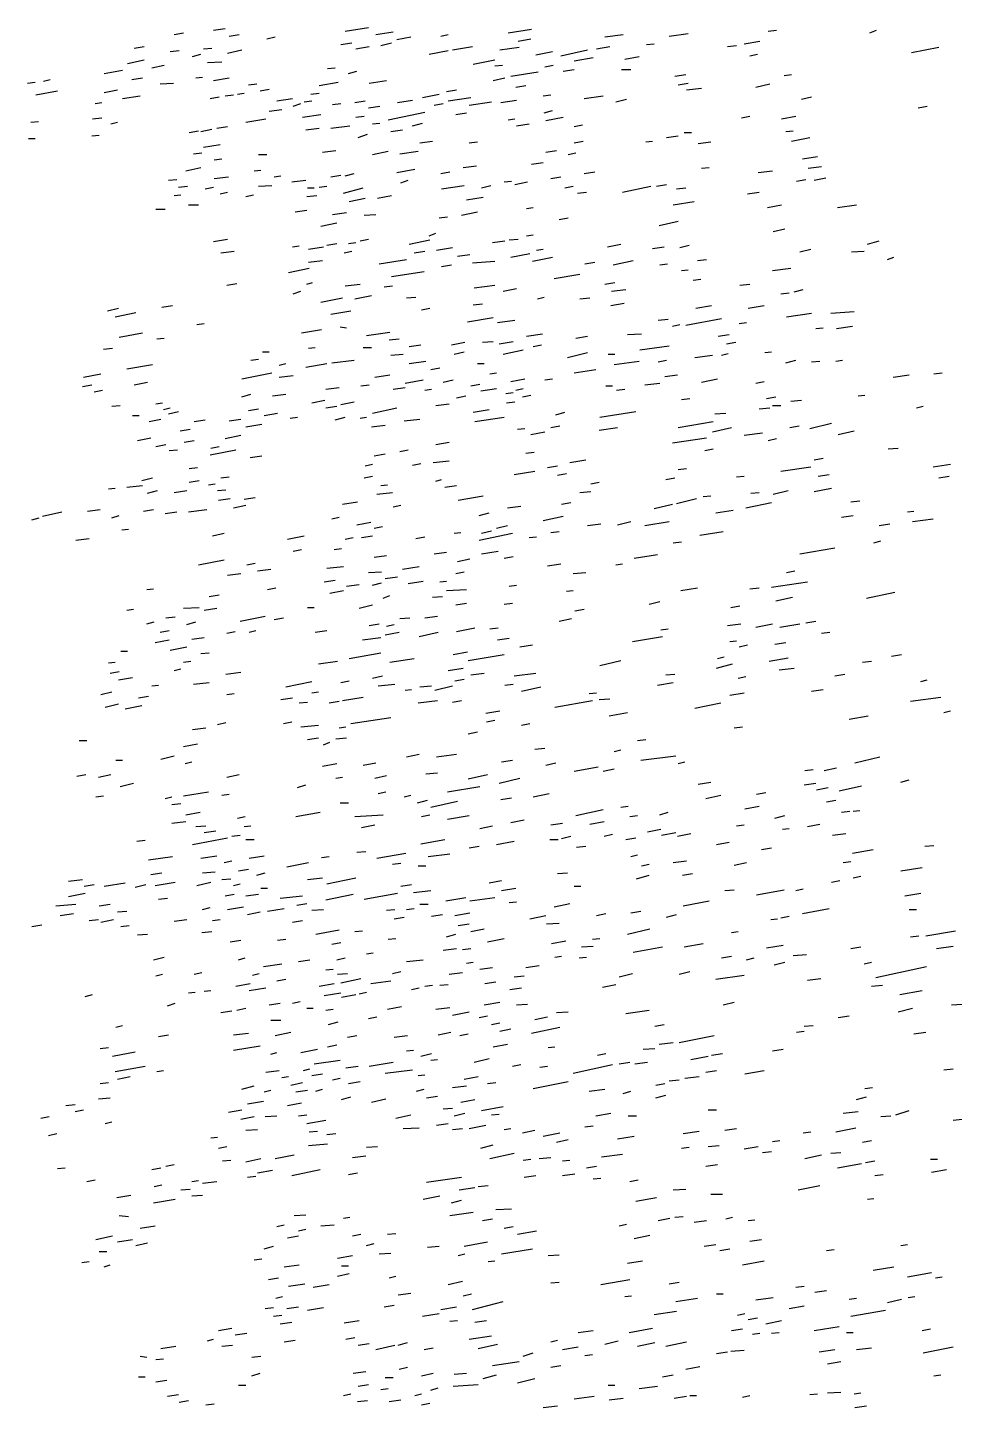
# Model space of a CAD drawing. Extents: x 0 to 599, y 0 to 600.
# Drawn here: x 180 to 383.5, y 0.6 to 303.5 of the extents above; entities that cross this region are included whole.
import ezdxf

# ---------------------------------------------------------------- set-up
doc = ezdxf.new("R2010")
doc.units = 0
doc.header["$MEASUREMENT"] = 0
doc.layers.add('LIMESTONE_FSET7', color=126, linetype='CONTINUOUS')

msp = doc.modelspace()

# ---------------------------------------------------------------- linework, layer by layer
at = {"layer": 'LIMESTONE_FSET7'}
for p, q in [((220.79, 302.9), (223.35, 303.28)), ((249.7, 302.71), (254.82, 303.46)), ((285.55, 302.34), (290.67, 303.09)), ((212.2, 301.97), (214.21, 302.34)), ((224.27, 301.59), (226.46, 301.97)), ((232.5, 301.03), (234.33, 301.4)), ((248.78, 299.72), (251.16, 300.09)), ((256.46, 301.97), (260.3, 302.53)), ((257.56, 299.53), (259.94, 300.09)), ((261.04, 300.84), (264.15, 301.4)), ((270.73, 301.59), (272.38, 301.97)), ((287.74, 300.47), (290.49, 301.03)), ((306.77, 301.4), (310.79, 301.97)), ((315.91, 299.72), (317.56, 299.91)), ((320.85, 301.59), (325.06, 302.15)), ((337.32, 299.91), (340.79, 300.47)), ((342.62, 302.71), (344.45, 302.9)), ((364.94, 302.34), (366.4, 302.9)), ((203.41, 298.97), (205.61, 299.34)), ((211.28, 298.22), (213.29, 298.41)), ((216.22, 297.1), (218.05, 297.66)), ((218.6, 298.78), (220.43, 298.97)), ((223.9, 297.85), (227.01, 298.6)), ((252.07, 298.78), (255, 299.34)), ((268.17, 297.66), (272.38, 298.41)), ((273.29, 298.6), (277.68, 299.34)), ((283.72, 298.6), (287.93, 299.16)), ((291.59, 297.47), (295.24, 298.22)), ((297.07, 297.29), (302.93, 298.6)), ((300, 296.16), (304.21, 296.91)), ((304.94, 298.78), (307.87, 299.34)), ((311.16, 296.54), (314.27, 297.1)), ((333.66, 299.34), (335.67, 299.53)), ((338.6, 297.29), (340.24, 297.66)), ((374.09, 298.03), (380.12, 299.16)), ((196.83, 293.35), (200.85, 294.1)), ((201.95, 295.6), (205.61, 296.35)), ((207.26, 294.66), (210, 295.23)), ((219.51, 295.79), (222.62, 295.98)), ((245.85, 294.48), (247.5, 294.66)), ((250.43, 293.35), (252.26, 293.92)), ((277.87, 295.41), (282.62, 296.35)), ((282.62, 295.04), (284.27, 295.23)), ((293.6, 294.85), (295.43, 295.23)), ((297.62, 293.92), (300, 294.29)), ((310.43, 294.29), (312.44, 294.29)), ((180, 291.29), (181.65, 291.48)), ((183.48, 291.67), (184.94, 292.04)), ((202.87, 292.04), (205.24, 292.42)), ((209.09, 291.11), (212.01, 291.29)), ((216.95, 292.42), (218.41, 292.61)), ((220.79, 291.86), (224.27, 292.42)), ((228.48, 290.92), (230.3, 291.11)), ((244.02, 290.73), (248.23, 291.48)), ((255, 291.29), (258.84, 291.86)), ((282.26, 291.86), (284.82, 292.42)), ((286.1, 292.79), (292.13, 293.73)), ((322.13, 292.79), (324.51, 293.17)), ((322.87, 290.92), (325.06, 291.29)), ((339.88, 290.36), (342.99, 291.11)), ((346.1, 292.98), (347.74, 293.17)), ((181.83, 288.67), (186.59, 289.61)), ((196.83, 289.24), (199.76, 289.8)), ((200.85, 287.93), (204.7, 288.49)), ((220.06, 287.93), (222.07, 288.3)), ((223.35, 288.49), (225.18, 288.67)), ((226.1, 288.86), (227.56, 289.05)), ((231.04, 289.61), (233.05, 289.98)), ((234.7, 287.36), (238.17, 287.93)), ((242.2, 288.86), (244.02, 289.05)), ((266.71, 288.11), (270.37, 288.86)), ((272.01, 289.42), (274.21, 289.8)), ((272.38, 287.36), (277.32, 288.11)), ((287.2, 290.36), (289.39, 290.73)), ((293.23, 288.49), (294.88, 288.67)), ((302.2, 287.93), (306.4, 288.49)), ((324.7, 289.8), (327.99, 290.17)), ((349.94, 287.74), (352.13, 288.3)), ((194.82, 286.8), (196.28, 286.99)), ((233.05, 285.12), (235.79, 285.49)), ((238.35, 286.24), (240, 286.8)), ((240.73, 287.18), (242.38, 287.36)), ((246.95, 286.61), (248.78, 286.8)), ((251.89, 286.99), (254.09, 287.36)), ((254.82, 285.87), (257.38, 286.24)), ((259.21, 283.24), (267.26, 284.93)), ((261.22, 286.99), (264.51, 287.55)), ((269.27, 286.43), (271.28, 286.8)), ((274.02, 284.37), (276.4, 284.74)), ((276.95, 286.43), (281.89, 287.18)), ((283.9, 286.99), (287.38, 287.55)), ((293.41, 284.74), (295.24, 285.3)), ((309.15, 287.18), (311.52, 287.74)), ((375.55, 285.87), (377.56, 286.24)), ((180.73, 282.68), (182.38, 282.87)), ((194.27, 283.43), (196.28, 283.62)), ((198.29, 282.31), (199.76, 282.68)), ((221.52, 281.37), (223.9, 281.75)), ((227.93, 282.68), (232.32, 283.43)), ((240.37, 283.81), (244.39, 284.37)), ((246.59, 281.37), (250.79, 281.93)), ((252.07, 283.81), (253.9, 283.99)), ((255.73, 282.31), (257.38, 282.5)), ((264.51, 281.93), (266.71, 282.5)), ((285.55, 283.24), (287.01, 283.43)), ((287.38, 281.93), (290.12, 282.31)), ((293.78, 283.06), (297.62, 283.81)), ((300, 281.75), (301.83, 282.12)), ((336.77, 283.62), (338.6, 283.99)), ((345.55, 283.43), (348.66, 283.99)), ((180.18, 279.13), (181.65, 279.13)), ((194.09, 279.69), (195.73, 279.88)), ((215.49, 280.44), (217.5, 280.81)), ((218.05, 280.62), (220.43, 281.19)), ((241.1, 281), (244.02, 281.37)), ((252.62, 279.31), (254.63, 280.06)), ((259.76, 280.62), (262.32, 281)), ((320.3, 279.31), (322.87, 279.69)), ((324.15, 280.44), (325.79, 280.44)), ((346.46, 280.62), (348.11, 280.81)), ((347.74, 278.56), (351.77, 279.31)), ((216.4, 275.76), (218.23, 275.94)), ((218.6, 277.25), (222.26, 277.82)), ((244.76, 276.13), (247.68, 276.51)), ((255.73, 275.57), (259.21, 276.32)), ((261.77, 275.76), (265.79, 276.32)), ((266.16, 278.19), (268.9, 278.56)), ((276.95, 278.19), (278.78, 278.38)), ((293.78, 276.13), (296.16, 276.51)), ((298.72, 275.57), (300.37, 275.94)), ((300, 278.19), (302.01, 278.56)), ((315.73, 278.38), (317.2, 278.56)), ((327.26, 278), (330, 278.38)), ((214.76, 272.01), (218.05, 272.76)), ((220.98, 274.45), (222.62, 274.63)), ((230.67, 275.57), (232.5, 275.57)), ((275.67, 272.76), (278.6, 273.14)), ((290.67, 273.51), (293.23, 273.88)), ((327.99, 272.57), (329.63, 272.76)), ((350.12, 274.63), (353.41, 275.2)), ((351.4, 272.57), (354.33, 272.95)), ((210.91, 269.95), (212.74, 270.14)), ((220.98, 270.33), (224.09, 270.7)), ((229.76, 272.01), (231.22, 272.2)), ((234.15, 270.7), (235.61, 270.89)), ((237.99, 269.58), (241.1, 269.95)), ((246.59, 270.7), (248.78, 271.08)), ((249.7, 270.89), (251.71, 271.45)), ((261.04, 271.64), (265.06, 272.39)), ((261.95, 269.39), (263.6, 269.95)), ((270.73, 271.45), (272.74, 271.83)), ((284.63, 269.58), (286.28, 269.77)), ((294.88, 270.33), (297.07, 270.7)), ((302.2, 271.45), (304.57, 271.83)), ((340.43, 271.64), (343.54, 272.01)), ((348.84, 269.77), (350.85, 270.14)), ((352.68, 269.95), (355.24, 270.51)), ((212.2, 266.58), (213.66, 266.77)), ((213.11, 268.46), (215.12, 268.64)), ((218.96, 268.08), (220.79, 268.46)), ((222.26, 266.96), (223.9, 267.33)), ((227.93, 266.4), (229.57, 266.77)), ((230.67, 268.64), (233.6, 268.83)), ((241.28, 266.4), (243.48, 266.58)), ((241.46, 268.27), (242.93, 268.27)), ((244.02, 268.46), (245.67, 268.64)), ((249.33, 267.15), (253.72, 268.27)), ((256.83, 266.02), (259.94, 266.58)), ((270.91, 268.08), (275.85, 268.83)), ((279.7, 268.27), (281.71, 268.83)), ((287.01, 269.02), (289.76, 269.58)), ((297.99, 268.27), (299.82, 268.64)), ((300.73, 267.15), (302.74, 267.33)), ((310.61, 267.33), (316.83, 268.64)), ((318.11, 268.64), (320.3, 269.02)), ((322.5, 268.08), (324.51, 268.27)), ((338.05, 266.96), (340.61, 267.33)), ((208.17, 263.59), (210.18, 263.59)), ((215.3, 264.52), (217.5, 264.52)), ((250.61, 265.27), (254.09, 266.02)), ((276.4, 265.65), (280.06, 266.21)), ((289.57, 263.78), (291.04, 263.96)), ((321.77, 264.52), (326.34, 265.27)), ((342.44, 263.96), (345.55, 264.52)), ((357.8, 263.96), (362.01, 264.52)), ((238.72, 263.03), (241.28, 263.4)), ((244.39, 259.84), (247.87, 260.59)), ((246.95, 262.46), (250.06, 262.84)), ((253.9, 262.28), (256.46, 262.46)), ((270.37, 261.72), (272.2, 261.9)), ((275.3, 262.28), (278.78, 263.03)), ((296.71, 261.34), (298.72, 261.72)), ((318.66, 260.03), (322.87, 260.97)), ((268.17, 257.78), (269.63, 258.35)), ((289.57, 257.78), (291.04, 257.97)), ((343.72, 258.72), (346.28, 259.28)), ((220.79, 256.47), (223.9, 257.04)), ((238.17, 255.35), (239.63, 255.54)), ((241.65, 254.79), (244.94, 255.35)), ((245.67, 255.73), (247.87, 256.1)), ((250.43, 256.1), (252.07, 256.29)), ((252.99, 256.66), (254.82, 257.04)), ((263.78, 255.91), (268.35, 256.85)), ((269.82, 254.6), (273.29, 255.16)), ((282.07, 256.29), (284.82, 256.66)), ((285.73, 256.85), (287.74, 257.04)), ((291.77, 254.6), (293.23, 254.79)), ((307.32, 255.35), (310.24, 255.91)), ((317.2, 254.98), (319.76, 255.35)), ((323.23, 255.16), (325.24, 255.73)), ((349.57, 254.23), (351.95, 254.79)), ((364.39, 255.91), (366.95, 256.66)), ((222.44, 254.04), (225.37, 254.42)), ((241.65, 251.98), (244.76, 252.36)), ((249.51, 254.04), (251.16, 254.42)), ((257.2, 251.61), (263.23, 252.54)), ((264.88, 254.04), (267.26, 254.42)), ((270.91, 251.05), (273.11, 251.42)), ((274.39, 253.29), (277.13, 253.67)), ((277.68, 251.79), (282.62, 252.17)), ((286.1, 253.1), (290.3, 253.85)), ((290.85, 252.17), (295.24, 253.1)), ((302.38, 251.61), (304.57, 251.98)), ((308.6, 251.42), (312.99, 252.36)), ((318.84, 251.42), (320.49, 251.61)), ((327.07, 252.36), (329.09, 252.54)), ((360.91, 254.23), (363.66, 254.42)), ((368.78, 252.54), (370.24, 253.1)), ((237.26, 249.73), (241.83, 250.67)), ((259.94, 248.8), (267.07, 249.92)), ((295.61, 248.42), (301.28, 249.36)), ((323.6, 250.11), (325.06, 250.3)), ((343.54, 250.11), (347.56, 250.67)), ((223.72, 246.93), (225.91, 247.3)), ((238.35, 245.05), (240, 245.62)), ((241.28, 247.11), (242.56, 247.49)), ((249.7, 246.74), (252.99, 247.11)), ((258.29, 246.55), (260.12, 246.74)), ((278.05, 246.37), (282.62, 246.93)), ((284.45, 245.62), (287.38, 246.18)), ((306.77, 247.11), (308.96, 247.49)), ((308.23, 245.62), (311.34, 245.99)), ((326.16, 248.05), (327.8, 248.24)), ((336.4, 246.93), (338.6, 247.11)), ((348.29, 245.43), (350.3, 245.99)), ((209.45, 242.06), (211.83, 242.43)), ((244.39, 243.18), (249.15, 244.12)), ((251.89, 243.93), (255.55, 244.68)), ((263.23, 244.12), (265.24, 244.31)), ((277.87, 242.62), (279.88, 242.81)), ((291.95, 243.93), (293.41, 244.31)), ((301.28, 243.93), (303.48, 244.12)), ((308.05, 242.43), (310.98, 243)), ((326.71, 241.87), (330.18, 242.43)), ((338.23, 241.87), (341.71, 242.43)), ((345.37, 245.05), (347.2, 245.24)), ((197.56, 241.31), (199.94, 241.87)), ((199.21, 240), (203.78, 240.94)), ((246.59, 240.56), (250.98, 241.31)), ((266.52, 241.5), (268.35, 241.87)), ((276.59, 238.88), (282.26, 239.81)), ((318.48, 239.25), (320.67, 239.44)), ((324.51, 238.13), (332.38, 239.63)), ((346.65, 240), (352.13, 240.75)), ((356.34, 240.75), (361.46, 241.12)), ((200.12, 235.51), (205.24, 236.44)), ((217.13, 238.32), (218.78, 238.5)), ((240.18, 236.44), (244.57, 237.19)), ((248.6, 237.75), (250.06, 237.57)), ((254.45, 235.88), (259.57, 236.63)), ((283.17, 238.69), (287.01, 239.25)), ((321.59, 237.94), (323.23, 238.32)), ((336.22, 238.5), (337.87, 238.69)), ((353.05, 237.38), (354.7, 237.57)), ((357.62, 237.38), (361.1, 237.94)), ((208.35, 235.13), (210, 235.32)), ((241.65, 233.07), (243.11, 233.26)), ((253.72, 233.26), (255.55, 233.26)), ((259.39, 234.95), (261.59, 235.13)), ((263.78, 233.45), (266.34, 233.82)), ((273.11, 233.82), (276.04, 234.38)), ((279.88, 234.38), (282.26, 234.57)), ((283.54, 234.01), (286.65, 234.57)), ((289.57, 235.69), (293.05, 236.26)), ((291.04, 233.45), (292.87, 233.82)), ((300.37, 235.32), (302.93, 235.69)), ((311.71, 236.07), (314.82, 236.26)), ((314.45, 232.7), (320.85, 233.63)), ((331.65, 235.69), (334.02, 236.07)), ((333.48, 234.01), (335.49, 234.38)), ((196.65, 232.89), (198.66, 233.07)), ((229.02, 230.45), (230.67, 230.64)), ((231.59, 232.32), (233.05, 232.32)), ((246.77, 229.89), (251.71, 230.45)), ((259.76, 231.58), (262.5, 231.76)), ((263.78, 229.7), (267.44, 230.27)), ((273.66, 231.76), (275.85, 232.32)), ((284.45, 231.76), (288.84, 232.7)), ((298.54, 231.01), (302.93, 232.14)), ((307.5, 231.76), (308.96, 231.76)), ((308.78, 229.52), (314.27, 230.27)), ((318.48, 230.08), (320.3, 230.45)), ((326.52, 231.01), (330.37, 231.58)), ((332.38, 231.58), (333.84, 231.95)), ((341.89, 232.14), (343.35, 232.32)), ((346.46, 229.89), (348.66, 230.45)), ((352.13, 230.08), (353.96, 230.27)), ((357.44, 230.27), (358.9, 230.45)), ((192.26, 226.71), (196.1, 227.46)), ((201.77, 228.58), (207.44, 229.52)), ((227.01, 226.33), (233.6, 227.64)), ((235.24, 229.33), (236.71, 229.7)), ((241.1, 228.95), (245.67, 229.7)), ((256.28, 226.71), (259.57, 227.27)), ((268.54, 228.39), (270.55, 228.77)), ((278.78, 229.7), (280.24, 229.7)), ((281.52, 227.46), (282.99, 227.64)), ((300, 227.64), (304.76, 228.39)), ((319.94, 226.9), (322.68, 227.27)), ((370.06, 226.71), (373.54, 227.27)), ((379.02, 227.46), (380.85, 227.64)), ((192.07, 224.65), (194.09, 225.02)), ((203.41, 225.02), (206.34, 225.59)), ((235.24, 226.71), (238.35, 227.08)), ((245.49, 224.09), (248.41, 224.46)), ((253.17, 224.84), (255, 225.02)), ((260.3, 224.09), (262.87, 224.46)), ((262.87, 225.4), (266.89, 226.15)), ((271.28, 225.59), (273.48, 226.15)), ((277.32, 224.84), (279.33, 225.21)), ((279.51, 223.71), (282.99, 224.27)), ((286.1, 225.77), (289.21, 226.33)), ((287.2, 223.9), (288.84, 224.27)), ((293.6, 226.15), (295.24, 226.33)), ((306.95, 224.84), (308.41, 224.84)), ((315.55, 225.02), (318.84, 225.4)), ((327.99, 225.59), (331.46, 226.33)), ((339.88, 225.4), (341.71, 225.77)), ((194.63, 223.53), (196.46, 223.9)), ((227.01, 222.4), (229.02, 222.96)), ((233.78, 222.59), (236.71, 222.96)), ((242.38, 221.09), (245.3, 221.65)), ((248.78, 220.72), (251.71, 221.28)), ((267.26, 223.9), (268.72, 224.09)), ((274.21, 222.22), (276.22, 222.59)), ((285, 223.15), (286.65, 223.34)), ((285.18, 221.09), (287.01, 221.28)), ((288.66, 222.4), (290.49, 222.78)), ((309.33, 223.9), (311.16, 224.09)), ((323.6, 221.84), (325.43, 222.03)), ((342.26, 222.03), (344.27, 222.4)), ((347.56, 221.47), (349.94, 221.65)), ((362.38, 222.59), (363.84, 222.78)), ((198.48, 220.34), (200.3, 220.53)), ((203.05, 218.28), (204.51, 218.28)), ((208.17, 220.9), (209.63, 221.09)), ((209.82, 219.59), (211.28, 219.97)), ((210.91, 218.66), (213.11, 219.22)), ((228.48, 219.41), (230.67, 219.78)), ((231.95, 218.28), (234.88, 218.85)), ((245.49, 219.97), (247.87, 220.34)), ((255.73, 218.85), (261.04, 219.97)), ((269.63, 220.53), (272.56, 220.9)), ((277.87, 219.03), (281.34, 219.59)), ((295.98, 218.47), (297.99, 219.03)), ((305.67, 217.91), (313.54, 219.22)), ((330.91, 218.66), (333.29, 218.85)), ((340.61, 219.78), (342.99, 219.97)), ((343.54, 220.53), (345.37, 220.53)), ((375.18, 219.97), (376.65, 220.34)), ((206.71, 216.97), (209.27, 217.54)), ((213.48, 214.91), (215.67, 215.29)), ((216.59, 216.97), (218.96, 217.35)), ((224.27, 217.16), (226.83, 217.54)), ((227.93, 215.85), (231.4, 216.41)), ((237.62, 217.72), (239.27, 217.91)), ((247.5, 217.35), (249.7, 217.91)), ((252.99, 217.72), (254.45, 217.91)), ((255.55, 215.85), (258.48, 216.22)), ((262.68, 217.16), (266.16, 217.54)), ((278.23, 216.97), (284.63, 217.91)), ((287.56, 215.29), (289.21, 215.48)), ((294.88, 215.66), (296.89, 216.04)), ((305.49, 215.1), (309.51, 215.66)), ((322.87, 215.66), (330.55, 216.97)), ((330.37, 214.73), (334.57, 215.66)), ((347.38, 215.66), (349.39, 216.04)), ((351.77, 215.48), (356.52, 216.6)), ((204.15, 212.85), (207.07, 213.42)), ((214.39, 212.48), (216.59, 212.85)), ((223.35, 213.23), (226.83, 213.98)), ((269.63, 211.92), (272.56, 212.48)), ((290.49, 214.17), (293.6, 214.73)), ((321.59, 212.29), (329.09, 213.42)), ((337.32, 213.98), (341.34, 214.54)), ((342.62, 212.85), (344.45, 213.23)), ((357.99, 214.17), (361.46, 214.91)), ((208.17, 211.54), (210.37, 211.92)), ((211.1, 210.61), (212.93, 210.8)), ((220.06, 209.67), (225.73, 210.8)), ((220.24, 211.17), (222.07, 211.54)), ((228.84, 209.11), (231.4, 209.49)), ((256.1, 209.49), (258.48, 209.86)), ((261.77, 210.42), (263.6, 210.8)), ((289.39, 210.05), (291.22, 210.23)), ((328.72, 210.61), (330.55, 210.98)), ((368.96, 210.98), (371.16, 211.17)), ((215.49, 206.68), (217.32, 206.86)), ((254.09, 207.24), (255.73, 207.61)), ((264.51, 207.43), (266.34, 207.8)), ((269.09, 207.99), (272.56, 208.36)), ((286.83, 205.37), (291.4, 206.12)), ((294.15, 206.86), (296.34, 207.24)), ((299.09, 207.99), (302.56, 208.55)), ((322.87, 206.49), (324.7, 206.68)), ((345.37, 206.12), (351.95, 207.05)), ((352.68, 208.55), (354.7, 208.92)), ((378.84, 207.05), (382.68, 207.61)), ((205.06, 204.06), (207.44, 204.62)), ((215.49, 203.68), (217.68, 204.06)), ((219.7, 203.12), (221.16, 203.31)), ((222.44, 204.62), (224.27, 204.81)), ((253.9, 204.62), (255.73, 204.99)), ((257.56, 202.93), (259.02, 203.12)), ((269.63, 203.87), (270.91, 204.24)), ((296.34, 205.18), (298.35, 205.55)), ((303.66, 203.31), (305.49, 203.68)), ((320.12, 204.24), (322.13, 204.62)), ((335.67, 204.81), (337.32, 204.99)), ((353.6, 204.99), (355.98, 205.37)), ((380.12, 204.62), (382.32, 204.99)), ((197.74, 202.18), (199.21, 202.37)), ((201.77, 202.56), (205.24, 202.93)), ((206.34, 201.25), (208.54, 201.81)), ((212.2, 201.44), (214.94, 201.81)), ((221.71, 201.81), (223.54, 202)), ((221.89, 199.75), (224.45, 200.12)), ((227.56, 199.94), (229.94, 200.31)), ((256.65, 201.06), (260.12, 201.44)), ((271.65, 202.56), (274.21, 202.93)), ((274.57, 199.75), (280.06, 200.69)), ((301.28, 201.44), (303.66, 201.62)), ((322.5, 199), (326.89, 200.12)), ((328.35, 200.5), (330, 200.69)), ((338.78, 201.25), (340.61, 201.44)), ((343.72, 201.06), (347.01, 201.81)), ((352.68, 201.62), (356.52, 202.37)), ((183.29, 196.19), (187.5, 197.13)), ((193.17, 197.32), (195.91, 197.69)), ((205.43, 197.32), (207.62, 197.69)), ((210.18, 196.76), (212.74, 197.13)), ((215.3, 197.13), (219.33, 197.69)), ((225.18, 198.07), (227.93, 198.63)), ((249.15, 198.81), (252.44, 199.38)), ((260.3, 198.25), (261.95, 198.63)), ((279.15, 196.38), (281.34, 196.94)), ((285.37, 198.07), (288.29, 198.44)), ((297.26, 198.81), (299.27, 199.19)), ((317.56, 197.88), (321.59, 198.81)), ((331.1, 196.94), (334.94, 197.5)), ((337.68, 198.07), (343.35, 199.19)), ((360.73, 199.38), (362.74, 199.56)), ((373.17, 197.13), (374.63, 197.32)), ((180.91, 195.44), (182.56, 195.82)), ((198.48, 195.82), (200.12, 196.38)), ((246.77, 195.63), (248.41, 196.01)), ((252.26, 194.32), (255.37, 194.88)), ((256.1, 193.57), (257.93, 193.95)), ((282.99, 193.57), (285.37, 194.13)), ((293.23, 195.26), (297.62, 196.19)), ((302.93, 194.13), (305.85, 194.51)), ((309.51, 194.32), (312.44, 195.07)), ((315.55, 194.13), (320.85, 195.07)), ((358.72, 196.01), (361.28, 196.38)), ((366.95, 194.13), (369.33, 194.51)), ((374.27, 195.07), (378.84, 195.63)), ((190.61, 190.95), (193.54, 191.33)), ((200.67, 193.2), (202.13, 193.39)), ((220.61, 191.89), (223.17, 192.45)), ((237.07, 191.14), (240.73, 191.89)), ((249.7, 191.14), (251.52, 191.51)), ((253.35, 191.51), (255.73, 191.89)), ((265.24, 191.33), (267.26, 191.7)), ((273.66, 192.45), (275.12, 192.64)), ((279.15, 190.95), (286.46, 192.45)), ((279.7, 192.45), (281.89, 193.01)), ((290.12, 191.51), (291.77, 191.7)), ((294.88, 192.64), (296.71, 192.82)), ((327.62, 192.07), (332.74, 192.82)), ((238.35, 188.52), (240.18, 188.89)), ((247.32, 188.89), (248.96, 189.08)), ((269.27, 187.96), (272.01, 188.33)), ((279.7, 187.96), (283.35, 188.52)), ((321.77, 190.39), (323.6, 190.58)), ((349.57, 187.96), (357.26, 189.27)), ((365.85, 190.39), (367.32, 190.76)), ((217.5, 185.52), (223.17, 186.65)), ((228.11, 185.52), (229.94, 185.9)), ((245.67, 184.77), (249.33, 185.15)), ((256.1, 187.21), (258.84, 187.58)), ((262.32, 184.59), (265.98, 185.15)), ((274.39, 186.27), (277.13, 186.83)), ((284.63, 187.02), (286.65, 187.39)), ((294.15, 185.34), (297.07, 185.71)), ((309.15, 185.52), (310.61, 185.71)), ((313.17, 187.02), (318.29, 187.77)), ((223.9, 183.28), (226.83, 183.65)), ((230.49, 184.21), (233.41, 184.59)), ((245.12, 181.78), (247.5, 182.15)), ((254.82, 183.84), (257.74, 184.02)), ((258.48, 182.53), (261.22, 182.9)), ((263.6, 181.4), (266.89, 181.97)), ((270.55, 181.78), (272.01, 181.97)), ((274.02, 183.65), (275.85, 184.02)), ((299.82, 183.65), (302.56, 183.84)), ((343.35, 180.66), (351.22, 181.78)), ((346.65, 183.84), (348.48, 184.21)), ((206.16, 180.09), (207.62, 180.28)), ((219.88, 178.6), (222.07, 178.97)), ((232.68, 180.09), (234.51, 180.47)), ((246.4, 179.34), (249.33, 179.91)), ((250.06, 180.84), (252.8, 181.22)), ((255.73, 181.03), (257.74, 181.59)), ((258.11, 178.22), (259.57, 178.78)), ((272.01, 179.91), (276.4, 180.09)), ((285.73, 180.84), (287.38, 181.03)), ((298.35, 179.72), (299.82, 179.91)), ((323.41, 179.91), (327.07, 180.47)), ((338.6, 180.28), (340.61, 180.47)), ((364.21, 178.22), (370.43, 179.53)), ((201.77, 175.6), (203.23, 175.79)), ((214.21, 175.98), (217.68, 176.16)), ((218.78, 175.6), (221.52, 175.98)), ((241.46, 176.16), (242.93, 176.16)), ((252.8, 175.98), (255.73, 176.72)), ((268.9, 178.41), (271.1, 178.6)), ((274.02, 176.72), (276.4, 177.1)), ((284.63, 176.91), (286.46, 177.1)), ((300.18, 175.41), (302.2, 175.79)), ((316.46, 176.91), (318.84, 177.47)), ((334.39, 176.16), (336.4, 176.54)), ((344.27, 177.66), (347.93, 178.41)), ((206.16, 172.61), (207.8, 172.98)), ((210.37, 173.92), (212.38, 174.1)), ((214.94, 172.42), (216.95, 172.98)), ((226.65, 173.17), (232.13, 174.29)), ((234.15, 173.54), (236.16, 173.92)), ((261.77, 173.73), (263.96, 173.92)), ((267.26, 173.92), (270, 174.29)), ((296.71, 173.17), (299.45, 173.73)), ((350.85, 172.79), (353.05, 173.17)), ((209.09, 170.73), (211.1, 171.11)), ((223.72, 170.55), (225.55, 170.92)), ((228.66, 170.73), (230.12, 171.11)), ((243.11, 170.73), (245.67, 171.11)), ((255, 172.23), (257.2, 172.61)), ((258.48, 170.17), (261.59, 170.73)), ((258.84, 172.04), (260.49, 172.42)), ((265.98, 169.8), (270.18, 170.73)), ((274.21, 170.92), (278.23, 171.67)), ((281.52, 171.48), (283.35, 171.67)), ((312.8, 168.67), (319.39, 169.8)), ((319.02, 171.29), (320.67, 171.48)), ((333.66, 172.23), (336.59, 172.61)), ((339.88, 171.86), (343.54, 172.61)), ((345.18, 171.86), (349.57, 172.61)), ((354.33, 170.55), (356.16, 170.73)), ((200.49, 166.61), (201.95, 166.61)), ((207.99, 168.49), (211.1, 169.05)), ((211.28, 166.8), (214.94, 167.55)), ((216.04, 169.24), (218.78, 169.61)), ((253.54, 169.05), (257.56, 169.61)), ((283.17, 169.05), (285.73, 169.42)), ((288.11, 167.55), (290.85, 167.93)), ((334.21, 168.67), (335.67, 168.86)), ((336.22, 167.55), (338.05, 167.93)), ((344.09, 168.11), (346.46, 168.49)), ((197.74, 163.99), (199.21, 164.18)), ((214.21, 164.18), (215.85, 164.37)), ((218.05, 166.05), (219.88, 166.24)), ((243.84, 163.81), (248.05, 164.37)), ((250.61, 164.93), (257.56, 166.24)), ((259.57, 164.18), (264.88, 164.93)), ((273.48, 165.87), (276.59, 166.43)), ((276.77, 164.56), (284.63, 165.87)), ((305.67, 163.43), (310.24, 164.56)), ((331.28, 162.87), (334.76, 163.81)), ((331.46, 164.93), (332.93, 165.3)), ((342.8, 164.37), (347.01, 165.12)), ((363.29, 164.18), (365.3, 164.37)), ((369.7, 165.49), (371.89, 165.87)), ((198.11, 161.75), (200.12, 162.12)), ((199.94, 160.25), (203.05, 160.81)), ((212.2, 162.31), (213.66, 162.68)), ((223.54, 161.56), (226.83, 161.93)), ((255.73, 160.62), (257.93, 161.19)), ((272.38, 162.31), (275.67, 162.87)), ((277.32, 161.37), (280.24, 161.75)), ((286.83, 161.19), (291.59, 161.75)), ((320.12, 161.37), (322.13, 161.56)), ((336.04, 160.62), (337.68, 161)), ((345, 162.5), (348.29, 162.87)), ((357.26, 161.19), (359.45, 161.56)), ((196.1, 157.07), (198.48, 157.63)), ((207.26, 158.94), (208.72, 159.13)), ((216.4, 159.31), (219.88, 159.69)), ((236.71, 158.75), (242.38, 159.88)), ((242.38, 157.44), (243.84, 157.63)), ((248.78, 159.69), (250.61, 160.06)), ((257.01, 158.94), (260.67, 159.31)), ((262.87, 158), (264.33, 158.19)), ((266.16, 158.75), (268.72, 158.94)), ((269.45, 158), (273.29, 158.94)), ((273.84, 160.06), (275.85, 160.44)), ((284.82, 159.13), (286.65, 159.31)), ((288.48, 157.82), (292.68, 158.75)), ((318.29, 159.13), (321.77, 159.69)), ((352.13, 157.82), (354.7, 158.19)), ((376.1, 159.88), (377.56, 160.25)), ((197.01, 154.26), (199.94, 155.01)), ((201.4, 153.88), (205.06, 154.63)), ((204.33, 156.32), (206.52, 156.69)), ((223.72, 157.07), (225.37, 157.25)), ((235.61, 155.94), (238.17, 156.32)), ((239.63, 155.2), (241.46, 155.38)), ((246.22, 155.2), (248.41, 155.57)), ((249.15, 155.76), (253.72, 156.51)), ((265.79, 155.2), (270, 155.76)), ((273.29, 155.38), (275.3, 155.76)), ((295.79, 154.26), (304.02, 155.76)), ((303.29, 157.25), (304.94, 157.44)), ((305.49, 155.94), (307.87, 156.13)), ((326.52, 154.07), (332.2, 155.2)), ((334.21, 156.88), (337.32, 157.44)), ((373.9, 155.57), (380.49, 156.51)), ((250.98, 150.7), (259.76, 152.01)), ((280.61, 152.95), (283.72, 153.51)), ((307.68, 152.39), (311.71, 153.14)), ((360.37, 151.64), (364.57, 152.39)), ((381.22, 153.14), (382.68, 153.51)), ((216.22, 149.39), (219.15, 149.77)), ((221.71, 150.51), (223.54, 150.89)), ((236.16, 150.7), (237.99, 151.08)), ((240, 149.95), (243.84, 150.33)), ((248.41, 149.77), (249.88, 149.95)), ((276.77, 148.46), (278.78, 148.83)), ((280.79, 151.08), (282.62, 151.45)), ((288.48, 150.33), (290.3, 150.7)), ((335.12, 149.77), (336.95, 149.95)), ((191.34, 146.96), (192.99, 146.96)), ((214.21, 145.65), (217.32, 146.21)), ((241.46, 147.15), (243.84, 147.52)), ((244.94, 146.02), (246.4, 146.58)), ((247.68, 147.33), (250.06, 147.52)), ((313.9, 146.96), (315.73, 147.15)), ((199.39, 142.65), (200.85, 142.65)), ((209.27, 142.84), (212.2, 143.59)), ((263.23, 143.4), (265.98, 143.96)), ((269.82, 143.4), (274.21, 143.96)), ((284.09, 142.28), (286.46, 142.65)), ((291.4, 145.09), (293.6, 145.27)), ((308.78, 144.52), (310.24, 144.9)), ((314.63, 142.65), (322.32, 143.59)), ((361.65, 142.09), (367.13, 143.4)), ((190.79, 139.1), (192.8, 139.47)), ((195.55, 138.91), (198.29, 139.47)), ((214.57, 141.9), (216.04, 142.28)), ((223.72, 138.91), (226.46, 139.47)), ((244.76, 141.34), (247.87, 141.9)), ((253.72, 141.53), (256.46, 142.09)), ((267.44, 139.66), (270, 139.84)), ((276.77, 138.53), (280.98, 139.47)), ((293.78, 141.53), (295.98, 142.09)), ((300, 140.22), (305.3, 141.15)), ((306.4, 140.22), (308.78, 140.78)), ((322.87, 141.9), (324.33, 142.28)), ((350.67, 140.41), (352.5, 140.59)), ((354.88, 140.41), (357.62, 140.97)), ((200.3, 136.85), (203.23, 137.6)), ((239.27, 136.66), (241.1, 137.22)), ((247.68, 138.72), (249.15, 138.91)), ((256.28, 138.72), (258.84, 139.28)), ((272.2, 135.73), (279.33, 136.85)), ((283.54, 137.6), (288.11, 138.72)), ((327.26, 137.41), (330, 137.78)), ((350.49, 137.22), (353.05, 137.6)), ((353.23, 136.1), (355.79, 136.66)), ((358.17, 135.91), (363.11, 137.04)), ((371.71, 137.78), (373.54, 138.35)), ((195, 134.6), (196.65, 134.79)), ((210.18, 134.23), (211.65, 134.6)), ((214.21, 134.79), (219.7, 135.73)), ((222.62, 134.98), (224.27, 135.16)), ((248.6, 133.29), (250.43, 133.29)), ((257.01, 135.35), (258.66, 135.73)), ((262.68, 134.6), (264.15, 134.98)), ((265.61, 133.29), (267.8, 133.85)), ((268.54, 132.36), (274.39, 133.67)), ((283.9, 134.04), (286.28, 134.41)), ((291.04, 134.6), (294.51, 135.35)), ((328.9, 134.23), (332.2, 134.98)), ((340.06, 135.16), (342.07, 135.54)), ((355.43, 133.48), (357.44, 133.85)), ((211.65, 132.92), (213.66, 133.1)), ((214.76, 130.67), (217.87, 131.23)), ((226.1, 129.92), (227.74, 130.3)), ((238.9, 130.3), (244.21, 131.23)), ((251.89, 130.3), (258.11, 130.67)), ((266.52, 130.3), (268.35, 130.67)), ((272.2, 129.73), (276.95, 130.48)), ((300.37, 130.48), (306.4, 131.79)), ((310.24, 132.36), (311.89, 132.54)), ((312.26, 130.3), (313.9, 130.48)), ((318.84, 130.67), (320.67, 131.23)), ((337.5, 131.98), (340.61, 132.54)), ((344.09, 129.92), (346.28, 130.48)), ((358.72, 131.23), (360.55, 131.42)), ((361.28, 131.42), (362.74, 131.61)), ((211.65, 128.8), (214.76, 129.17)), ((216.95, 128.05), (219.15, 128.24)), ((227.56, 128.05), (229.02, 128.24)), ((253.35, 127.86), (256.28, 128.42)), ((279.33, 127.68), (282.07, 128.24)), ((286.1, 128.99), (289.02, 129.55)), ((294.88, 128.42), (297.44, 128.8)), ((303.48, 128.61), (306.59, 129.17)), ((316.1, 126.93), (319.02, 127.49)), ((335.67, 128.24), (337.32, 128.42)), ((345.73, 127.49), (347.2, 127.68)), ((351.22, 128.05), (353.96, 128.61)), ((203.96, 124.87), (205.79, 125.05)), ((216.22, 124.12), (223.9, 125.62)), ((218.78, 126.74), (221.34, 127.11)), ((224.82, 125.99), (226.65, 126.18)), ((227.93, 125.24), (229.76, 125.24)), ((266.34, 124.31), (271.65, 125.24)), ((282.99, 124.12), (286.83, 124.87)), ((294.7, 125.24), (296.52, 125.24)), ((297.26, 125.43), (299.27, 125.99)), ((306.59, 125.99), (308.41, 126.37)), ((311.34, 125.24), (313.54, 125.62)), ((319.21, 126.18), (322.32, 126.74)), ((322.68, 125.99), (325.61, 126.55)), ((331.28, 124.12), (334.02, 124.68)), ((356.71, 126.18), (359.63, 126.55)), ((206.52, 120.75), (211.83, 121.5)), ((218.05, 121.12), (221.52, 121.68)), ((228.66, 121.12), (231.95, 121.68)), ((244.57, 121.31), (246.22, 121.5)), ((252.26, 122.43), (254.27, 122.62)), ((256.65, 121.12), (263.05, 122.25)), ((267.99, 121.5), (272.74, 122.06)), ((276.95, 123.37), (279.15, 123.74)), ((300.55, 123.56), (302.56, 123.74)), ((312.44, 121.5), (313.9, 121.87)), ((341.16, 123), (343.35, 123.37)), ((361.1, 122.25), (365.67, 123)), ((377.01, 123.74), (379.02, 123.93)), ((223.17, 120.19), (224.82, 120.56)), ((226.28, 118.32), (228.48, 118.69)), ((236.89, 119.25), (241.65, 120.19)), ((260.12, 119.81), (261.95, 120)), ((265.79, 119.44), (267.44, 119.44)), ((314.82, 119.44), (316.46, 119.81)), ((321.77, 120.19), (324.7, 120.56)), ((335.12, 119.63), (337.87, 120.19)), ((359.09, 120.19), (360.73, 120.37)), ((371.71, 118.32), (376.46, 119.06)), ((188.96, 116.07), (192.07, 116.44)), ((192.44, 114.95), (194.63, 115.32)), ((196.83, 114.95), (201.4, 115.69)), ((203.6, 114.76), (205.98, 115.32)), ((207.07, 117.57), (209.45, 117.94)), ((207.99, 115.13), (212.38, 115.88)), ((217.13, 115.13), (220.24, 115.88)), ((218.41, 117.94), (221.16, 118.13)), ((222.62, 116.44), (224.63, 116.63)), ((225.18, 115.13), (226.65, 115.51)), ((230.3, 117.38), (232.13, 117.94)), ((241.46, 116.44), (244.76, 116.82)), ((245.67, 115.51), (252.07, 116.82)), ((261.95, 114.95), (264.33, 115.32)), ((281.34, 115.69), (284.09, 116.26)), ((296.34, 117.75), (298.54, 117.94)), ((313.72, 116.63), (316.46, 117.38)), ((323.78, 117.38), (325.98, 117.75)), ((356.52, 115.88), (358.35, 116.26)), ((361.28, 116.82), (362.93, 117.19)), ((188.96, 112.7), (192.62, 113.45)), ((208.72, 112.14), (210.73, 112.32)), ((223.35, 112.89), (225.37, 113.26)), ((227.93, 112.89), (230.67, 113.26)), ((231.22, 114.57), (232.68, 114.57)), ((235.43, 112.32), (240.37, 112.89)), ((245.49, 111.95), (251.52, 113.26)), ((253.9, 112.14), (261.22, 113.45)), ((264.7, 113.63), (268.54, 114.01)), ((271.83, 111.76), (276.22, 112.51)), ((277.13, 111.76), (282.62, 112.51)), ((284.09, 114.01), (287.2, 114.57)), ((300, 114.95), (301.46, 114.95)), ((333.11, 114.01), (335.12, 114.2)), ((340.06, 113.07), (346.1, 114.2)), ((348.66, 114.01), (350.3, 114.38)), ((372.62, 112.89), (376.1, 113.45)), ((186.22, 110.64), (190.61, 111.01)), ((195.73, 110.64), (198.11, 111.01)), ((199.76, 109.33), (201.77, 109.52)), ((218.41, 109.89), (220.06, 110.27)), ((223.9, 109.89), (227.38, 110.45)), ((228.29, 108.77), (231.04, 109.33)), ((232.68, 109.52), (236.34, 110.08)), ((239.09, 110.83), (241.28, 111.2)), ((242.38, 109.7), (244.94, 109.89)), ((258.84, 109.7), (260.67, 109.89)), ((263.23, 109.89), (264.88, 110.08)), ((266.16, 111.01), (267.99, 111.01)), ((273.84, 108.58), (277.13, 109.14)), ((285.73, 111.39), (287.38, 111.58)), ((295.61, 110.45), (299.09, 111.2)), ((312.44, 109.14), (314.63, 109.52)), ((323.96, 110.64), (329.63, 111.76)), ((350.12, 108.95), (355.98, 110.08)), ((373.54, 109.89), (375.18, 109.89)), ((180.91, 106.15), (183.11, 106.52)), ((187.13, 108.58), (190.06, 108.95)), ((193.54, 107.46), (195.55, 107.64)), ((196.1, 107.08), (198.84, 107.64)), ((200.49, 106.15), (202.32, 106.33)), ((212.2, 107.27), (214.94, 107.64)), ((220.61, 107.46), (222.26, 107.64)), ((238.17, 107.08), (240.37, 107.46)), ((260.49, 107.83), (262.68, 108.21)), ((268.72, 108.39), (271.1, 108.77)), ((274.57, 106.33), (276.95, 106.71)), ((290.3, 107.83), (293.78, 108.58)), ((293.96, 106.71), (296.71, 106.9)), ((304.94, 108.58), (306.95, 108.95)), ((320.3, 108.21), (322.5, 108.77)), ((343.17, 107.64), (344.63, 107.83)), ((345.37, 108.02), (347.2, 108.39)), ((204.15, 104.27), (206.34, 104.46)), ((218.23, 104.84), (220.43, 105.02)), ((224.45, 102.78), (226.83, 103.15)), ((234.88, 103.15), (236.71, 103.34)), ((243.29, 104.46), (248.41, 105.4)), ((251.89, 105.02), (253.54, 105.21)), ((259.21, 103.34), (260.85, 103.53)), ((272.01, 103.9), (274.02, 104.46)), ((277.32, 105.02), (280.24, 105.59)), ((280.98, 102.78), (284.63, 103.53)), ((304.02, 103.34), (305.67, 103.53)), ((311.71, 104.46), (316.65, 105.59)), ((334.57, 104.84), (336.04, 105.02)), ((373.9, 103.9), (375.73, 104.09)), ((377.2, 104.09), (383.78, 105.21)), ((246.77, 102.22), (248.78, 102.59)), ((254.45, 100.16), (255.91, 100.34)), ((271.28, 100.9), (274.21, 101.28)), ((275.49, 101.09), (277.32, 101.28)), ((295.06, 102.4), (298.17, 102.96)), ((301.65, 101.65), (304.21, 101.84)), ((312.99, 100.53), (319.39, 101.65)), ((324.15, 101.65), (328.35, 102.4)), ((342.26, 101.47), (345.91, 102.03)), ((348.11, 99.78), (351.04, 99.97)), ((360.73, 101.28), (362.93, 101.65)), ((379.57, 101.28), (383.23, 101.84)), ((207.62, 98.85), (210, 99.41)), ((226.28, 98.85), (227.74, 99.22)), ((231.77, 97.35), (235.79, 97.91)), ((239.45, 98.47), (242.01, 98.85)), ((247.87, 98.85), (249.7, 99.22)), ((263.23, 98.47), (266.89, 98.85)), ((276.4, 98.1), (277.87, 98.28)), ((279.33, 96.79), (282.07, 97.16)), ((289.39, 97.16), (292.32, 97.54)), ((295.79, 99.41), (297.26, 99.59)), ((301.1, 99.22), (302.74, 99.41)), ((332.38, 99.22), (334.57, 99.59)), ((337.87, 98.85), (339.51, 99.22)), ((343.9, 97.72), (346.28, 98.28)), ((363.66, 97.91), (365.3, 98.28)), ((366.22, 94.91), (377.38, 97.35)), ((208.17, 95.29), (209.63, 95.66)), ((216.59, 95.66), (218.23, 96.04)), ((229.39, 95.48), (230.85, 95.85)), ((234.7, 94.17), (236.71, 94.54)), ((245.49, 96.6), (247.13, 96.79)), ((248.05, 95.66), (250.24, 95.85)), ((248.78, 93.79), (253.17, 94.73)), ((255.37, 93.6), (259.76, 94.17)), ((260.12, 95.85), (261.95, 96.22)), ((272.56, 95.66), (275.49, 96.04)), ((280.43, 93.6), (282.8, 93.98)), ((286.83, 95.1), (289.02, 95.29)), ((309.88, 95.1), (312.8, 95.85)), ((323.05, 95.66), (325.43, 96.22)), ((331.1, 94.54), (337.32, 95.48)), ((351.22, 94.35), (354.15, 94.73)), ((192.62, 90.8), (194.27, 91.17)), ((215.3, 91.54), (216.77, 91.73)), ((218.78, 91.92), (220.24, 92.11)), ((225.73, 93.04), (228.84, 93.6)), ((228.66, 92.11), (232.32, 92.67)), ((244.02, 93.04), (247.32, 93.6)), ((245.12, 90.98), (248.78, 91.54)), ((248.96, 90.61), (252.07, 91.17)), ((252.8, 91.36), (254.45, 91.73)), ((264.33, 92.29), (265.98, 92.67)), ((267.26, 93.04), (268.9, 93.23)), ((270.55, 93.23), (272.38, 93.42)), ((285.91, 92.29), (288.48, 92.67)), ((306.22, 92.85), (309.15, 93.42)), ((365.3, 93.04), (367.68, 93.23)), ((371.52, 91.17), (376.46, 92.11)), ((210.73, 88.74), (212.38, 89.3)), ((225.91, 87.8), (227.93, 88.17)), ((233.05, 88.92), (235.43, 89.3)), ((238.17, 89.3), (239.82, 89.67)), ((241.28, 88.17), (242.74, 88.17)), ((245.49, 87.8), (247.13, 87.99)), ((259.02, 87.99), (262.13, 88.55)), ((269.63, 87.99), (272.74, 88.36)), ((280.24, 88.92), (283.72, 89.49)), ((287.38, 88.92), (289.76, 89.11)), ((332.74, 88.92), (335.12, 89.49)), ((371.16, 87.43), (374.27, 88.17)), ((382.87, 88.92), (385.24, 89.11)), ((222.44, 87.24), (224.82, 87.61)), ((233.41, 85.55), (235.61, 85.55)), ((246.04, 84.62), (248.23, 85.18)), ((254.82, 85.93), (256.65, 86.3)), ((273.29, 86.68), (276.95, 87.43)), ((279.15, 86.12), (280.98, 86.49)), ((281.89, 84.62), (283.72, 84.99)), ((291.4, 85.74), (294.15, 86.3)), ((296.16, 87.24), (298.72, 87.43)), ((311.34, 87.05), (316.46, 87.8)), ((357.99, 86.12), (360.37, 86.49)), ((199.39, 84.06), (200.85, 84.43)), ((208.72, 82), (210.91, 82.37)), ((225.18, 82.37), (228.48, 82.75)), ((234.33, 82.18), (237.8, 82.93)), ((250.24, 81.81), (252.26, 82.18)), ((260.49, 81.81), (263.41, 82.18)), ((270.18, 82.37), (272.93, 82.93)), ((274.94, 82.18), (276.77, 82.56)), ((283.72, 83.12), (286.1, 83.68)), ((290.67, 82.75), (296.89, 84.06)), ((317.74, 84.24), (319.76, 84.62)), ((323.05, 80.69), (330.73, 82.18)), ((348.84, 82.93), (350.49, 83.12)), ((350.49, 84.24), (352.5, 84.43)), ((374.63, 82.56), (377.2, 82.93)), ((195.91, 79.38), (197.74, 79.56)), ((225.18, 79), (231.04, 79.94)), ((240, 78.44), (243.66, 79.19)), ((245.85, 79.75), (247.87, 80.12)), ((263.23, 78.81), (264.7, 79)), ((282.26, 79.75), (285.37, 80.31)), ((294.33, 79.56), (295.79, 79.75)), ((315.18, 79.19), (317.74, 79.38)), ((318.66, 80.31), (321.77, 80.69)), ((343.54, 78.81), (345.91, 79.19)), ((198.66, 77.69), (203.6, 78.63)), ((233.41, 78.07), (234.7, 78.44)), ((242.93, 76.01), (248.6, 76.76)), ((255, 75.44), (260.3, 76.38)), ((266.34, 77.69), (268.72, 78.25)), ((268.54, 76.76), (270, 76.94)), ((278.05, 76.38), (281.34, 77.13)), ((286.46, 75.44), (288.29, 75.82)), ((299.82, 73.95), (308.41, 75.82)), ((305.12, 77.88), (306.95, 78.25)), ((309.88, 76.01), (312.26, 76.38)), ((313.35, 76.01), (316.1, 76.38)), ((325.61, 76.94), (329.45, 77.69)), ((330.18, 77.88), (332.56, 78.25)), ((199.21, 74.32), (205.79, 75.44)), ((199.76, 72.64), (202.5, 73.2)), ((208.35, 74.32), (209.82, 74.51)), ((232.32, 74.13), (235.24, 74.51)), ((235.79, 73.01), (237.26, 73.2)), ((240.55, 74.51), (242.01, 74.88)), ((242.38, 73.39), (244.76, 73.76)), ((246.95, 72.45), (248.6, 72.82)), ((249.88, 75.07), (252.62, 75.44)), ((258.48, 73.95), (264.51, 74.7)), ((265.79, 73.39), (267.26, 73.57)), ((275.85, 72.64), (278.96, 73.2)), ((292.5, 75.26), (294.15, 75.44)), ((324.33, 72.82), (327.44, 73.2)), ((328.9, 74.13), (331.28, 74.51)), ((337.5, 73.76), (341.71, 74.51)), ((381.22, 74.7), (383.23, 74.88)), ((195.91, 71.7), (197.74, 71.89)), ((227.01, 70.39), (229.76, 71.14)), ((231.95, 69.83), (233.41, 70.2)), ((237.8, 71.33), (240.37, 71.89)), ((238.9, 69.83), (241.46, 70.2)), ((243.29, 70.02), (244.76, 70.39)), ((250.43, 71.7), (252.99, 72.07)), ((265.43, 70.02), (267.07, 70.39)), ((273.29, 70.76), (276.4, 71.14)), ((280.98, 71.7), (282.8, 71.89)), ((291.04, 70.58), (298.72, 72.07)), ((303.29, 70.02), (306.77, 70.39)), ((310.79, 69.45), (312.44, 70.02)), ((317.93, 71.33), (319.94, 71.7)), ((320.85, 72.26), (323.05, 72.45)), ((363.84, 70.58), (365.49, 70.76)), ((188.41, 66.83), (190.43, 67.02)), ((195.55, 68.33), (198.11, 68.52)), ((228.29, 67.21), (231.77, 67.77)), ((237.07, 66.83), (240.18, 67.39)), ((248.96, 68.14), (250.98, 68.71)), ((255.55, 67.58), (258.66, 68.33)), ((267.62, 68.52), (270, 68.89)), ((275.12, 67.58), (278.23, 68.14)), ((279.7, 65.71), (284.45, 66.65)), ((317.93, 68.52), (320.12, 69.08)), ((362.01, 68.14), (364.21, 68.71)), ((182.93, 64.02), (184.76, 64.4)), ((190.43, 65.52), (192.26, 65.9)), ((224.09, 65.34), (227.01, 65.9)), ((226.83, 63.84), (229.76, 64.4)), ((232.13, 64.4), (234.7, 64.59)), ((239.45, 64.59), (241.28, 64.77)), ((241.28, 62.9), (245.49, 63.65)), ((260.85, 64.02), (264.15, 64.77)), ((271.28, 66.08), (273.29, 66.27)), ((273.66, 64.59), (276.04, 65.15)), ((281.89, 64.77), (283.54, 64.96)), ((304.76, 64.59), (308.05, 65.15)), ((311.89, 64.59), (313.72, 64.59)), ((329.45, 65.9), (331.28, 65.9)), ((359.09, 65.15), (362.38, 65.52)), ((367.32, 64.4), (369.51, 64.59)), ((370.61, 64.77), (373.54, 65.71)), ((383.23, 63.65), (385.24, 63.84)), ((184.57, 60.28), (186.4, 60.66)), ((197.01, 62.9), (198.48, 63.28)), ((227.93, 61.4), (230.49, 61.59)), ((241.83, 61.03), (243.66, 61.22)), ((245.67, 60.47), (247.68, 60.66)), ((262.5, 61.78), (265.98, 61.97)), ((269.82, 62.53), (272.38, 62.9)), ((273.29, 61.59), (275.49, 61.78)), ((276.95, 61.78), (280.61, 62.53)), ((284.63, 61.59), (286.1, 61.78)), ((288.66, 60.84), (291.4, 61.4)), ((293.23, 60.09), (296.89, 60.84)), ((302.38, 62.15), (304.21, 62.34)), ((323.96, 60.66), (327.44, 61.22)), ((333.11, 61.4), (335.67, 61.78)), ((350.3, 60.84), (351.95, 61.03)), ((357.44, 61.03), (361.83, 61.97)), ((220.24, 59.72), (221.71, 59.91)), ((221.89, 57.47), (223.72, 57.85)), ((241.65, 58.03), (245.85, 58.41)), ((254.45, 57.66), (256.83, 57.85)), ((279.51, 57.47), (282.26, 58.22)), ((296.16, 58.78), (298.72, 59.34)), ((309.51, 59.53), (313.17, 60.09)), ((323.6, 57.47), (325.24, 57.66)), ((329.45, 57.85), (331.83, 58.03)), ((337.32, 57.29), (340.43, 57.85)), ((343.54, 58.97), (345.18, 59.16)), ((363.29, 58.78), (365.3, 59.16)), ((222.8, 54.66), (224.63, 54.85)), ((227.93, 54.48), (231.22, 55.23)), ((234.33, 55.23), (238.54, 55.98)), ((251.34, 55.41), (254.27, 55.79)), ((281.52, 55.23), (286.83, 56.35)), ((288.84, 54.85), (290.49, 55.04)), ((292.32, 55.23), (294.88, 55.41)), ((297.44, 54.66), (299.09, 54.85)), ((306.04, 55.6), (310.61, 56.16)), ((341.34, 56.54), (343.35, 56.72)), ((350.67, 55.23), (354.33, 55.98)), ((356.34, 56.35), (358.54, 56.54)), ((364.02, 54.29), (366.04, 54.66)), ((378.29, 55.04), (379.76, 55.04)), ((186.59, 52.98), (188.23, 53.17)), ((207.26, 52.79), (209.27, 53.17)), ((210.37, 53.54), (212.2, 53.92)), ((230.49, 52.04), (233.78, 52.61)), ((237.99, 51.48), (244.21, 52.79)), ((250.43, 51.67), (252.44, 52.04)), ((297.44, 51.48), (300.18, 51.86)), ((302.74, 53.17), (304.94, 53.54)), ((328.9, 53.54), (331.46, 53.92)), ((357.8, 53.17), (363.11, 54.1)), ((366.04, 51.48), (367.87, 51.67)), ((378.48, 52.23), (381.77, 52.79)), ((192.99, 50.17), (194.82, 50.55)), ((207.8, 49.05), (209.45, 49.42)), ((213.66, 48.3), (215.67, 48.49)), ((216.04, 50.17), (217.5, 50.36)), ((218.41, 49.8), (221.52, 50.17)), ((228.29, 51.11), (230.12, 51.29)), ((267.62, 49.98), (275.3, 51.11)), ((274.76, 48.3), (278.23, 48.86)), ((278.96, 49.05), (281.16, 49.24)), ((289.02, 51.11), (291.59, 51.48)), ((304.21, 50.73), (305.85, 50.92)), ((312.26, 50.17), (314.09, 50.55)), ((321.77, 48.3), (324.51, 48.49)), ((349.21, 48.3), (353.96, 49.24)), ((199.57, 46.61), (202.68, 47.18)), ((207.62, 45.49), (212.38, 46.24)), ((216.04, 46.99), (218.41, 47.18)), ((266.89, 46.24), (270.55, 46.99)), ((273.11, 45.49), (275.3, 46.05)), ((313.54, 45.87), (318.11, 46.61)), ((330, 47.36), (332.56, 47.36)), ((364.39, 46.24), (365.85, 46.43)), ((200.12, 42.68), (202.13, 42.5)), ((238.54, 42.68), (241.1, 42.87)), ((272.74, 42.68), (277.87, 43.43)), ((282.8, 43.99), (286.28, 44.18)), ((322.13, 42.31), (323.96, 42.5)), ((204.7, 39.88), (207.99, 40.44)), ((234.7, 40.25), (236.34, 40.62)), ((239.45, 39.31), (241.1, 39.69)), ((244.39, 40.44), (247.32, 40.62)), ((249.33, 42.12), (250.79, 42.31)), ((279.88, 41.56), (282.07, 41.93)), ((284.63, 39.88), (286.65, 40.25)), ((309.88, 40.44), (311.52, 40.81)), ((318.48, 41.56), (321.04, 42.12)), ((326.34, 41.19), (329.09, 41.56)), ((333.29, 41.93), (334.76, 42.31)), ((338.23, 41.56), (339.7, 41.75)), ((195, 37.44), (198.66, 38.19)), ((199.76, 36.88), (203.05, 37.44)), ((203.78, 36.13), (206.34, 36.69)), ((237.07, 37.82), (239.45, 38.19)), ((251.34, 38.19), (253.17, 38.56)), ((254.45, 36.13), (256.1, 36.51)), ((259.02, 38.56), (260.85, 38.75)), ((275.85, 35.94), (280.98, 36.88)), ((287.56, 38.56), (291.77, 39.31)), ((313.17, 37.63), (316.65, 38.38)), ((338.6, 37.07), (341.16, 37.44)), ((195.73, 34.82), (197.38, 34.82)), ((231.95, 35.38), (233.96, 35.94)), ((248.05, 33.32), (251.34, 33.88)), ((257.2, 34.26), (259.76, 34.45)), ((267.8, 35.76), (270.37, 35.94)), ((274.57, 33.88), (276.04, 34.26)), ((284.09, 34.26), (290.85, 35.38)), ((294.33, 33.88), (296.71, 34.07)), ((328.54, 35.94), (331.1, 36.32)), ((332.01, 35.01), (334.21, 35.38)), ((355.43, 35.01), (357.07, 35.19)), ((371.71, 36.13), (373.17, 36.32)), ((191.89, 32.39), (193.54, 32.57)), ((196.83, 31.45), (198.11, 31.83)), ((229.76, 32.95), (231.4, 33.14)), ((236.34, 31.45), (239.63, 31.83)), ((248.96, 31.64), (250.43, 31.64)), ((281.16, 32.57), (282.62, 32.76)), ((311.71, 32.2), (315, 32.76)), ((336.95, 31.83), (341.71, 32.76)), ((365.67, 30.7), (370.24, 31.45)), ((232.87, 28.64), (235.06, 29.02)), ((237.26, 27.15), (240.91, 27.71)), ((242.74, 26.96), (246.22, 27.52)), ((248.05, 29.39), (250.61, 29.95)), ((259.39, 29.02), (260.85, 29.39)), ((272.38, 27.52), (275.49, 28.27)), ((294.88, 27.89), (296.71, 28.08)), ((305.85, 27.52), (312.26, 28.64)), ((320.85, 27.71), (323.05, 28.08)), ((373.17, 29.2), (378.48, 30.14)), ((379.39, 29.02), (380.85, 29.2)), ((234.51, 24.52), (235.98, 24.9)), ((261.4, 25.27), (264.15, 25.65)), ((275.67, 25.09), (277.5, 25.46)), ((311.16, 24.9), (312.62, 25.09)), ((322.32, 23.78), (327.07, 24.52)), ((331.28, 25.46), (332.74, 25.46)), ((339.88, 24.15), (343.72, 24.71)), ((348.66, 26.96), (350.49, 27.15)), ((352.87, 25.83), (355.43, 26.21)), ((360.37, 24.34), (362.01, 24.52)), ((368.78, 23.59), (371.89, 24.34)), ((373.35, 24.71), (374.82, 24.9)), ((232.13, 22.28), (233.96, 22.46)), ((236.89, 22.28), (239.45, 22.65)), ((241.46, 21.9), (244.94, 22.46)), ((258.29, 22.65), (260.49, 23.03)), ((270.73, 22.09), (274.21, 22.65)), ((277.68, 22.09), (284.45, 23.78)), ((317.56, 20.97), (322.5, 21.72)), ((347.2, 22.28), (350.49, 22.84)), ((360.73, 20.59), (368.41, 21.9)), ((233.96, 20.59), (235.79, 20.78)), ((235.43, 18.91), (237.99, 19.28)), ((249.51, 19.1), (252.8, 19.66)), ((266.71, 20.59), (270.37, 21.15)), ((272.74, 19.47), (274.39, 19.66)), ((278.23, 19.28), (280.79, 19.66)), ((335.85, 20.78), (337.5, 21.15)), ((338.23, 19.84), (340.24, 20.22)), ((342.07, 18.91), (345.55, 19.66)), ((352.68, 17.41), (358.17, 18.35)), ((219.51, 15.16), (220.79, 15.54)), ((221.89, 17.41), (224.82, 17.97)), ((225.55, 16.47), (228.11, 16.85)), ((236.34, 14.98), (238.72, 15.35)), ((249.88, 15.54), (251.89, 15.91)), ((276.95, 15.54), (281.89, 16.29)), ((294.88, 14.98), (296.34, 15.35)), ((300.91, 17.04), (304.21, 17.41)), ((306.77, 14.41), (309.7, 15.16)), ((312.07, 17.04), (317.2, 17.97)), ((334.57, 17.41), (336.95, 17.78)), ((339.15, 16.66), (340.79, 16.85)), ((343.35, 16.85), (345, 17.04)), ((359.82, 17.04), (361.28, 17.04)), ((376.46, 17.41), (378.29, 17.78)), ((209.27, 13.48), (212.56, 14.04)), ((222.62, 14.04), (225, 14.23)), ((252.62, 14.23), (255, 14.6)), ((256.46, 13.29), (260.67, 14.23)), ((261.4, 14.23), (263.41, 14.79)), ((267.07, 13.29), (269.09, 13.67)), ((278.96, 13.48), (283.17, 14.41)), ((288.84, 11.79), (291.04, 12.54)), ((297.44, 13.29), (300.91, 13.85)), ((302.38, 11.98), (304.02, 12.17)), ((313.9, 14.04), (317.74, 14.79)), ((320.12, 14.04), (324.7, 14.98)), ((331.28, 12.36), (333.66, 12.73)), ((334.39, 12.92), (337.32, 13.1)), ((353.78, 12.73), (357.26, 13.29)), ((362.01, 13.29), (365.3, 13.67)), ((376.65, 12.54), (383.23, 13.85)), ((204.7, 11.79), (206.16, 11.61)), ((208.17, 11.05), (209.82, 11.23)), ((229.21, 11.61), (231.22, 11.79)), ((261.59, 8.99), (263.41, 9.36)), ((282.07, 9.73), (287.93, 10.67)), ((294.88, 9.36), (297.07, 9.73)), ((324.51, 8.99), (327.62, 9.55)), ((355.61, 10.11), (358.54, 10.67)), ((204.33, 7.3), (205.79, 7.3)), ((208.17, 6.18), (210.55, 6.55)), ((229.21, 7.49), (231.04, 8.05)), ((251.52, 8.05), (254.27, 8.42)), ((258.48, 7.11), (260.3, 7.11)), ((266.52, 7.49), (269.09, 8.05)), ((273.66, 7.86), (276.4, 8.05)), ((280.06, 6.93), (282.99, 7.68)), ((287.56, 5.99), (291.4, 6.93)), ((319.39, 7.3), (321.77, 7.68)), ((379.02, 7.49), (380.49, 7.68)), ((210.73, 3), (213.11, 3.37)), ((226.28, 5.43), (227.93, 5.43)), ((249.33, 3.18), (250.98, 3.56)), ((252.62, 5.24), (254.82, 5.62)), ((257.56, 4.49), (259.21, 4.68)), ((265.06, 3.18), (266.52, 3.56)), ((268.54, 4.31), (270.18, 4.87)), ((273.48, 5.24), (278.96, 5.62)), ((307.5, 5.43), (308.96, 5.43)), ((314.27, 4.68), (318.29, 5.24)), ((325.43, 3.18), (326.89, 3.18)), ((336.95, 2.81), (338.6, 3.18)), ((351.77, 3.37), (353.41, 3.56)), ((355.61, 3.74), (358.54, 3.93)), ((361.46, 3.56), (362.93, 3.74)), ((213.29, 1.68), (215.3, 2.06)), ((219.15, 1.12), (220.98, 1.31)), ((252.44, 1.87), (254.63, 2.06)), ((259.39, 1.87), (261.95, 2.25)), ((266.52, 1.12), (268.35, 1.5)), ((293.23, 0.56), (296.34, 0.94)), ((300, 2.43), (304.39, 3)), ((307.68, 2.25), (310.79, 2.62)), ((321.95, 2.62), (324.7, 3)), ((361.65, 0.56), (364.21, 0.94))]:
    msp.add_line(p, q, dxfattribs=at)

doc.saveas('drawing.dxf')
